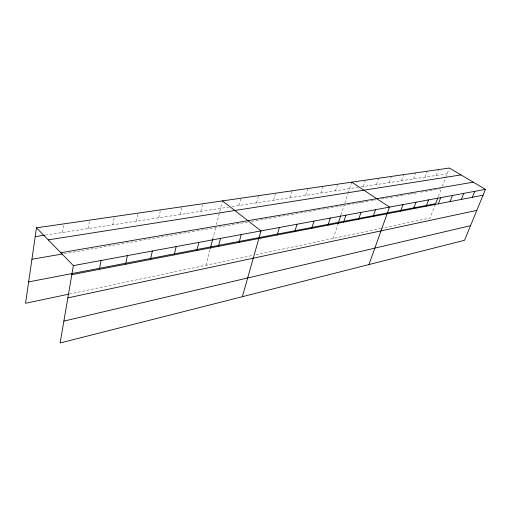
<?xml version="1.0" encoding="UTF-8"?>
<svg xmlns="http://www.w3.org/2000/svg" width="511" height="511" viewBox="0 0 511 511"><rect width="100%" height="100%" fill="white"/><g stroke="black" fill="none" stroke-linecap="round" stroke-linejoin="round"><path stroke-width="0.38" stroke-dasharray="2.56 1.92" d="M62.323 232.505L63.709 223.888M88.16 228.558L89.649 220.132M112.79 224.802L114.368 216.549M136.303 221.212L137.964 213.132M158.774 217.782L160.505 209.868M180.268 214.499L182.057 206.744M200.842 211.362L202.695 203.755M206.067 265.235L210.353 248.429M212.71 239.167L215.668 227.567M216.447 224.489L222.464 200.893M238.931 205.543L240.879 198.223M256.586 202.848L258.572 195.656M273.57 200.261L275.589 193.196M289.916 197.763L291.966 190.82M305.661 195.362L307.737 188.533M320.844 193.043L322.939 186.33M335.484 190.807L337.605 184.209M333.223 238.439L338.039 223.805M340.946 214.984L344.095 205.416L357.7 203.071M344.816 203.231L347.934 193.752M348.176 193.024L351.753 182.159M363.264 186.566L365.416 180.179M376.447 184.554L378.619 178.269M389.203 182.606L391.381 176.416M401.537 180.728L403.728 174.628M413.482 178.901L415.679 172.897M425.05 177.138L427.247 171.217M436.253 175.426L438.457 169.595M435.353 204.394L430.115 218.025L381.672 228.232M438.381 196.511L441.408 188.636L424.584 191.536M442.264 186.406L445.407 178.23M445.694 177.483L449.329 168.023M69.279 294.055L252.83 255.379M255.87 254.74L380.906 228.391M64.182 253.692L247.656 222.049M251.476 221.391L342.53 205.684M358.473 202.937L360.798 202.535M361.571 202.401L364.662 201.871M365.435 201.736L368.533 201.2M370.852 200.804L376.09 199.897M381.334 198.996L394.351 196.748M395.891 196.486L405.574 194.812M407.81 194.429L409.349 194.161M410.122 194.033L413.201 193.497M413.967 193.369L416.28 192.966M420.853 192.181L423.836 191.663M45.275 235.105L228.979 207.064M232.045 206.597L357.956 187.377M360.99 186.917L447.119 173.772"/><path stroke-width="0.77" d="M36.473 227.836L73.386 265.611L60.119 342.977L464.531 240.285L485.45 189.364L449.329 168.023L36.473 227.836L25.55 303.272L68.519 294.215M99.402 269.335L101.063 260.489M125.591 264.276L127.354 255.628M150.502 259.467L152.361 250.997M174.232 254.88L176.167 246.596M196.856 250.511L198.862 242.393M210.353 248.429L212.71 239.167M218.453 246.34L220.516 238.388M239.091 242.355L241.205 234.562M242.355 296.706L260.993 230.895L222.464 200.893M277.186 234.99L279.389 227.497M294.796 231.592L297.038 224.227M311.71 228.321L313.984 221.091M327.966 225.185L330.266 218.082M338.039 223.805L340.703 215.719M343.603 222.164L345.921 215.182M358.652 219.257L360.99 212.397M373.151 216.453L375.502 209.708M368.987 264.545L389.491 207.121L351.753 182.159M400.598 211.152L402.981 204.624M413.61 208.635L415.999 202.215M426.174 206.208L428.569 199.89M437.831 197.949L435.628 203.678L28.642 281.9M438.31 203.863L440.712 197.642M450.05 201.596L452.452 195.47M461.407 199.405L463.816 193.369M472.4 197.278L474.808 191.338M63.869 321.1L470.529 225.69M67.848 297.881L476.82 210.372M71.834 274.663L483.042 195.221M73.386 265.611L485.45 189.364M31.925 259.256L62.636 253.954M60.783 252.715L473.275 182.172M48.238 239.876L460.992 174.915M35.195 236.644L44.495 235.226"/></g></svg>
